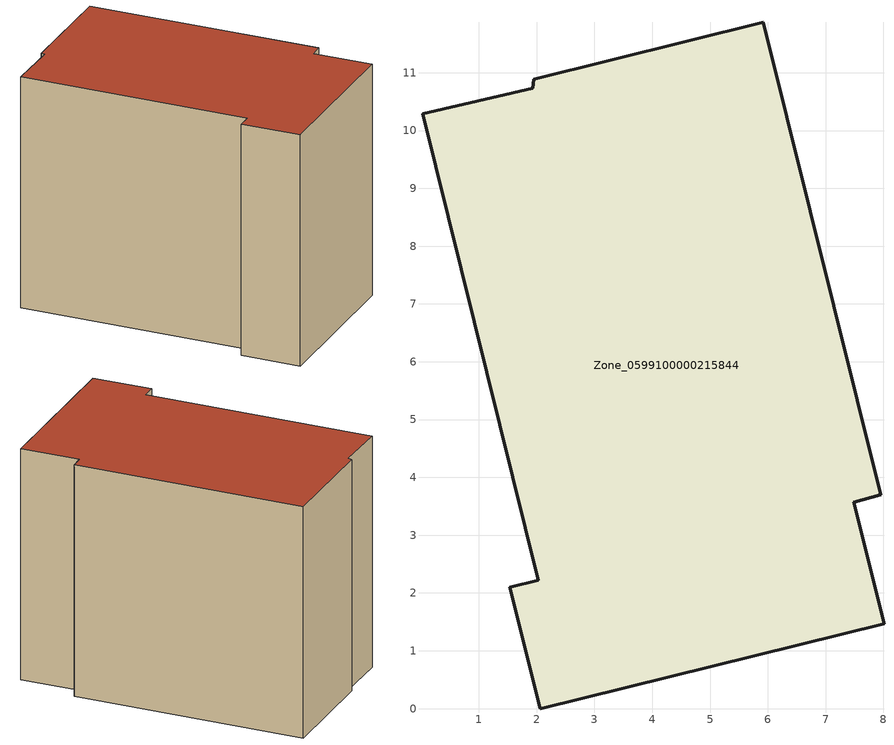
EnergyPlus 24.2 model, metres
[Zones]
Zone_0599100000215844
 floor ground (C_G): 2.03,2.22 0.03,10.29 1.93,10.73 1.95,10.88 5.92,11.87 7.95,3.7 7.49,3.57 8.01,1.47 2.06,0 1.54,2.1 z0
 wall outside (C_F): 1.54,2.1 2.06,0 8.01,1.47 7.49,3.57 7.95,3.7 5.92,11.87 1.95,10.88 1.93,10.73 0.03,10.29 2.03,2.22 1.54,2.1 z0:8.59
 roof outside (C_R): 0.03,10.29 2.03,2.22 1.54,2.1 2.06,0 8.01,1.47 7.49,3.57 7.95,3.7 5.92,11.87 1.95,10.88 1.93,10.73 z8.59
[BUILDING]
Pand.0599100000215844: North Axis=0; Terrain=City; Loads Convergence Tolerance Value=0.04; Temperature Convergence Tolerance Value=0.4; Solar Distribution=FullExterior; Maximum Number of Warmup Days=25; Minimum Number of Warmup Days=1
[Site:Location]
Rotterdam.The.Hague.AP_ZH_NLD Design_Conditions: Latitude=51.96; Longitude=4.45; Time Zone=1; Elevation=-4.5
[SITE:GROUNDTEMPERATURE:BUILDINGSURFACE]
18, 18, 18, 18, 18, 18, 18, 18, 18, 18, 18, 18
[MATERIAL] Thermal Absorptance=0.9; Solar Absorptance=0.7; Visible Absorptance=0.7
Name | Roughness | Thickness | Conductivity | Density | Specific Heat
G.TI.1946-1964 | MediumSmooth | 0.15 | 1 | 540 | 1210
F.TI.1946-1964 | Rough | 0.3 | 0.857143 | 1920 | 840
R.TI.1946-1964 | MediumRough | 0.2 | 0.277778 | 1500 | 1000
[CONSTRUCTION]
C_G: G.TI.1946-1964
C_F: F.TI.1946-1964
C_R: R.TI.1946-1964
[ZONE]
Zone_0599100000215844: Type=1; Multiplier=1; Ceiling Height=Autocalculate; Volume=Autocalculate; Floor Area=autocalculate; Part of Total Floor Area=Yes
[ZONEINFILTRATION:DESIGNFLOWRATE]
Infil_Zone_0599100000215844: Zone or ZoneList or Space or SpaceList=Zone_0599100000215844; Schedule=AlwaysOn; Design Flow Rate Calculation Method=Flow/Area; Flow Rate per Floor Area=0.003; Constant Term Coefficient=1; Temperature Term Coefficient=0; Velocity Term Coefficient=0; Velocity Squared Term Coefficient=0
[HVACTEMPLATE:ZONE:IDEALLOADSAIRSYSTEM]
Zone_0599100000215844: Maximum Heating Supply Air Temperature=50; Minimum Cooling Supply Air Temperature=13; Maximum Heating Supply Air Humidity Ratio=0.0156; Minimum Cooling Supply Air Humidity Ratio=0.0077; Heating Limit=NoLimit; Cooling Limit=NoLimit; Dehumidification Control Type=ConstantSensibleHeatRatio; Cooling Sensible Heat Ratio=0.7; Dehumidification Setpoint=60; Humidification Control Type=None; Humidification Setpoint=30; Outdoor Air Method=None; Outdoor Air Flow Rate per Person=0.00944; Outdoor Air Flow Rate per Zone Floor Area=0; Outdoor Air Flow Rate per Zone=0; Demand Controlled Ventilation Type=None; Outdoor Air Economizer Type=NoEconomizer; Heat Recovery Type=None; Sensible Heat Recovery Effectiveness=0.7; Latent Heat Recovery Effectiveness=0.65
[ZONECONTROL:THERMOSTAT]
ThermostatControl_Zone_0599100000215844: Zone or ZoneList=Zone_0599100000215844; Control Type Schedule=DualSetpointControlType; Control 1=Thermostat_Zone_0599100000215844; Temperature Difference Between Cutout And Setpoint=0
[THERMOSTATSETPOINT:DUALSETPOINT]
Thermostat_Zone_0599100000215844: Heating Setpoint Temperature Schedule=HeatingSetpoint_Zone_0599100000215844; Cooling Setpoint Temperature Schedule=CoolingSetpoint_Zone_0599100000215844
[SCHEDULE:COMPACT]
HeatingSetpoint_Zone_0599100000215844: Through: 12/31, For: AllDays, Until: 24:00, 21
CoolingSetpoint_Zone_0599100000215844: Through: 12/31, For: AllDays, Until: 24:00, 24
DualSetpointControlType: Through: 12/31, For: AllDays, Until: 24:00, 4
AlwaysOn: Through: 12/31, For: AllDays, Until: 24:00, 1
